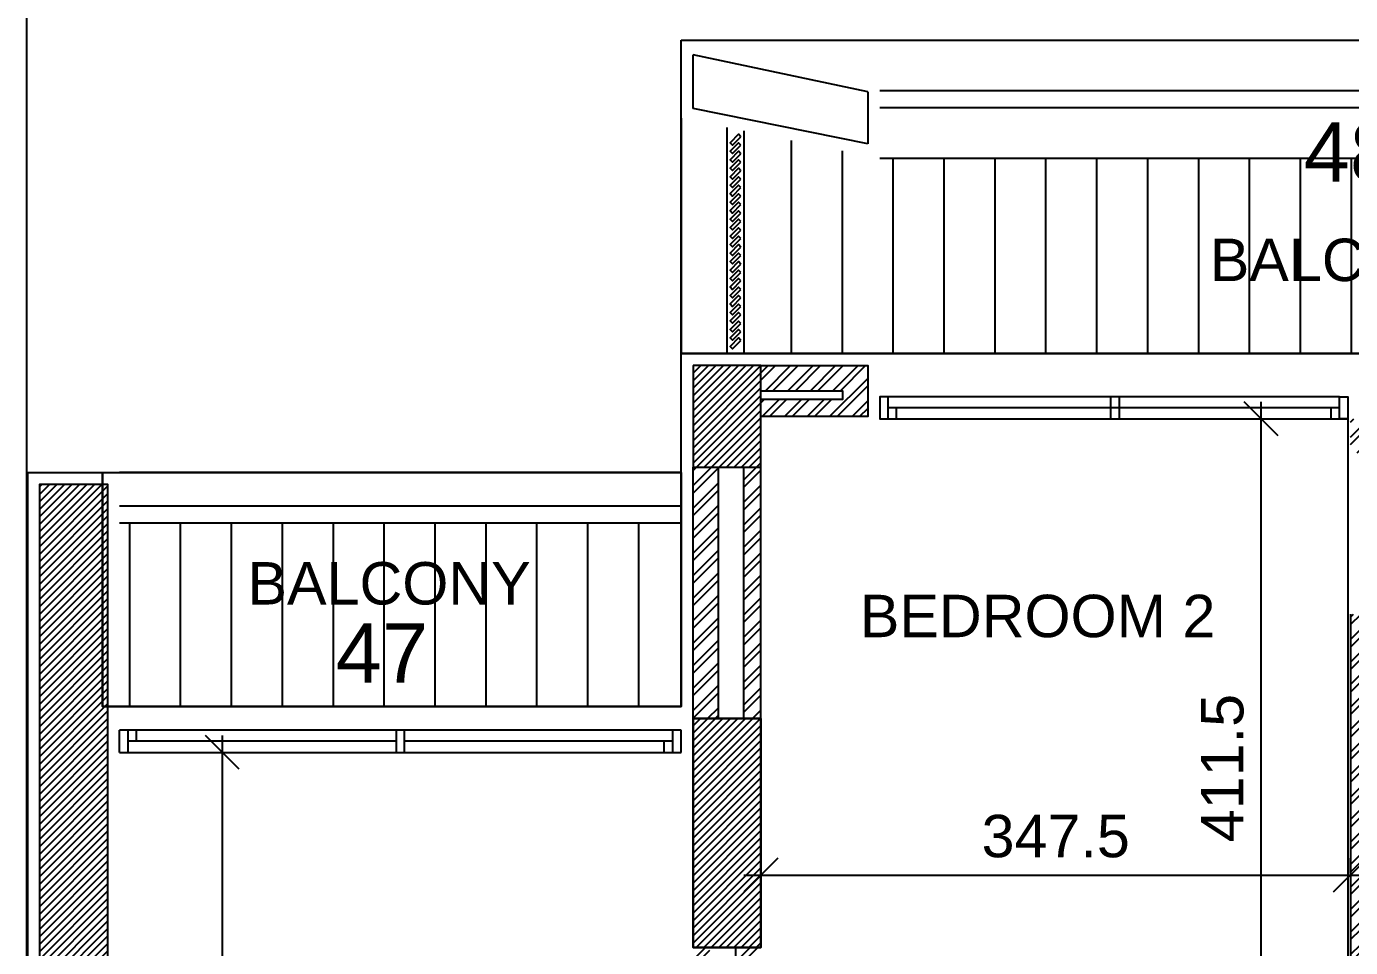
# Model space of a CAD drawing. Extents: x -0.9 to 45.6, y -8.7 to 61.5.
# Drawn here: x 0 to 7.8, y 17.25 to 22.68 of the extents above; entities that cross this region are included whole.
import ezdxf
from ezdxf.enums import TextEntityAlignment as Align

# ---------------------------------------------------------------- set-up
doc = ezdxf.new("R2010")
doc.units = 0
doc.header["$MEASUREMENT"] = 0
doc.header["$PDMODE"] = 35
doc.header["$PDSIZE"] = 0.3
doc.layers.get('0').update_dxf_attribs({"linetype": 'CONTINUOUS'})
doc.layers.get('DEFPOINTS').update_dxf_attribs({"linetype": 'CONTINUOUS'})
for name, color, linetype in [('A-ALU', 9, 'CONTINUOUS'), ('A-AREAS', 6, 'CONTINUOUS'), ('A-AREAS-TXT', 6, 'CONTINUOUS'), ('A-BALUST', 1, 'CONTINUOUS'), ('A-claustra', 9, 'CONTINUOUS'), ('a-dim', 3, 'CONTINUOUS'), ('A-HATCH-CONC', 8, 'CONTINUOUS'), ('A-HATCH-WALL', 8, 'CONTINUOUS'), ('A-NOMENCLATURE', 3, 'CONTINUOUS'), ('A-PLASTER', 8, 'CONTINUOUS'), ('A-PROJECTION', 9, 'CONTINUOUS'), ('a-stru-fac', 200, 'CONTINUOUS'), ('A-TILES', 137, 'CONTINUOUS'), ('A-WALL', 4, 'CONTINUOUS'), ('Parcelle$0$N-PLOT', 5, 'CONTINUOUS'), ('S-2ND-3RD-4-5-6TH$0$A-STR 2-3-4-5-6', 2, 'CONTINUOUS'), ('S-2ND-3RD-4-5-6TH$0$N-PLOT', 5, 'CONTINUOUS')]:
    doc.layers.add(name, color=color, linetype=linetype)
doc.styles.add('A100-STEXT', font='arial.ttf', dxfattribs={"height": 0.25})
doc.dimstyles.new('A100-DIM', dxfattribs={"dimtxt": 0.25, "dimasz": 0.2, "dimexe": 0.1, "dimexo": 0.3, "dimgap": 0.1, "dimtad": 1, "dimlfac": 100, "dimrnd": 0.5, "dimdsep": 46, "dimtxsty": 'A100-STEXT', "dimblk1": 'OBLIQUE', "dimblk2": 'OBLIQUE', "dimsah": 1, "dimcen": -0.05, "dimdle": 0.1, "dimclrd": 15, "dimclre": 15, "dimclrt": 256, "dimadec": 0, "dimazin": 0, "dimtfac": 0.28, "dimtix": 1, "dimtmove": 2, "dimatfit": 3, "dimldrblk": 'OBLIQUE', "dimfxl": 1, "dimtolj": 1, "dimarcsym": 0})
doc.dimstyles.new('dim-law', dxfattribs={"dimtxt": 0.25, "dimasz": 0.2, "dimexe": 0.1, "dimexo": 0.3, "dimgap": 0.1, "dimtad": 1, "dimlfac": 100, "dimdsep": 46, "dimtxsty": 'A100-STEXT', "dimblk1": 'OBLIQUE', "dimblk2": 'OBLIQUE', "dimsah": 1, "dimcen": -0.05, "dimdle": 0.1, "dimclrd": 15, "dimclre": 15, "dimclrt": 256, "dimadec": 0, "dimazin": 0, "dimtfac": 0.28, "dimtix": 1, "dimtmove": 2, "dimatfit": 3, "dimldrblk": 'OBLIQUE', "dimfxl": 0.1, "dimtolj": 1, "dimarcsym": 0})
pattern_1 = [(90, (30.60837, 8.1), (-0.3, 2e-17), [])]
pattern_2 = [(45, (-4e-09, 0.000785), (-0.06629126, 0.06629126), []), (45, (0.04419, 0.000785), (-0.06629126, 0.06629126), [])]

# ---------------------------------------------------------------- blocks, each defined once
blk = doc.blocks.new('_OBLIQUE')
at = {"color": 0, "linetype": 'ByBlock'}
blk.add_line((-0.5, -0.5), (0.5, 0.5), dxfattribs=at)
blk = doc.blocks.new('*D86')
at = {"layer": 'a-dim', "color": 15, "lineweight": -2}
for p, q in [((1.1543, 14.2), (1.1543, 18.5)), ((0.8484, 18.4), (1.2543, 18.4)), ((0.7784, 14.3), (1.2543, 14.3))]:
    blk.add_line(p, q, dxfattribs=at)
at = {"layer": 'DEFPOINTS', "color": 0}
for p in [(0.5484, 18.4), (1.1543, 18.4), (0.4784, 14.3)]:
    blk.add_point(p, dxfattribs=at)
at = {"layer": 'a-dim', "color": 15, "lineweight": -2, "xscale": 0.2, "yscale": 0.2, "zscale": 0.2}
for p, rotation in [((1.1543, 18.4), 90), ((1.1543, 14.3), 270)]:
    blk.add_blockref('_OBLIQUE', p, dxfattribs=dict(at, rotation=rotation))
at = {"layer": 'a-dim', "insert": (0.9266, 16.35), "char_height": 0.25, "attachment_point": 5, "rotation": 90, "style": 'A100-STEXT'}
blk.add_mtext('\\A1;410', dxfattribs=at)
blk = doc.blocks.new('*D93')
at = {"layer": 'a-dim', "color": 15, "lineweight": -2}
for p, q in [((4.3284, 17.6859), (4.3284, 17.7773)), ((7.8034, 17.6859), (7.8034, 17.7773)), ((4.2284, 17.6773), (7.9034, 17.6773))]:
    blk.add_line(p, q, dxfattribs=at)
at = {"layer": 'DEFPOINTS', "color": 0}
for p in [(7.8034, 17.6773), (4.3284, 17.3859), (7.8034, 17.3859)]:
    blk.add_point(p, dxfattribs=at)
at = {"layer": 'a-dim', "color": 15, "lineweight": -2, "xscale": 0.2, "yscale": 0.2, "zscale": 0.2, "rotation": 180}
blk.add_blockref('_OBLIQUE', (4.3284, 17.6773), dxfattribs=at)
at = {"layer": 'a-dim', "color": 15, "lineweight": -2, "xscale": 0.2, "yscale": 0.2, "zscale": 0.2}
blk.add_blockref('_OBLIQUE', (7.8034, 17.6773), dxfattribs=at)
at = {"layer": 'a-dim', "insert": (6.0659, 17.9051), "char_height": 0.25, "attachment_point": 5, "style": 'A100-STEXT'}
blk.add_mtext('\\A1;347.5', dxfattribs=at)
blk = doc.blocks.new('A$C79112220')
at = {"layer": 'A-ALU'}
for p, q in [((5.0284, 20.75), (7.7884, 20.75)), ((7.7384, 20.495), (5.0784, 20.495)), ((6.3909, 20.365), (6.3909, 20.495)), ((6.4409, 20.365), (6.4409, 20.495)), ((7.7384, 20.43), (5.0784, 20.43)), ((5.1284, 20.365), (5.1284, 20.43)), ((7.6884, 20.365), (7.6884, 20.43)), ((5.0284, 20.365), (7.7884, 20.365)), ((0.5484, 18.67), (3.8584, 18.67)), ((3.8584, 18.53), (0.5484, 18.53)), ((0.5484, 18.4), (0.5484, 18.53)), ((0.5984, 18.4), (0.5984, 18.53)), ((0.6484, 18.465), (0.6484, 18.53)), ((3.8084, 18.4), (3.8084, 18.53)), ((3.8584, 18.4), (3.8584, 18.53)), ((2.1784, 18.465), (0.5984, 18.465)), ((3.8084, 18.465), (2.2284, 18.465)), ((3.7584, 18.4), (3.7584, 18.465)), ((0.5484, 18.4), (3.8584, 18.4))]:
    blk.add_line(p, q, dxfattribs=at)
for points in [[(5.0784, 20.495), (5.0284, 20.495), (5.0284, 20.365), (5.0784, 20.365)], [(7.7384, 20.495), (7.7884, 20.495), (7.7884, 20.365), (7.7384, 20.365)], [(2.2284, 18.53), (2.1784, 18.53), (2.1784, 18.4), (2.2284, 18.4)]]:
    blk.add_lwpolyline(points, close=True, dxfattribs=at)
blk = doc.blocks.new('*D248')
at = {"layer": 'a-dim', "color": 15, "lineweight": -2}
for p, q in [((7.2765, 16.15), (7.2765, 20.465)), ((6.3784, 20.365), (7.3765, 20.365)), ((6.3784, 16.25), (7.3765, 16.25))]:
    blk.add_line(p, q, dxfattribs=at)
at = {"layer": 'DEFPOINTS', "color": 0}
for p in [(6.0784, 20.365), (7.2765, 20.365), (6.0784, 16.25)]:
    blk.add_point(p, dxfattribs=at)
at = {"layer": 'a-dim', "color": 15, "lineweight": -2, "xscale": 0.2, "yscale": 0.2, "zscale": 0.2}
for p, rotation in [((7.2765, 20.365), 90), ((7.2765, 16.25), 270)]:
    blk.add_blockref('_OBLIQUE', p, dxfattribs=dict(at, rotation=rotation))
at = {"layer": 'a-dim', "insert": (7.0489, 18.3075), "char_height": 0.25, "attachment_point": 5, "rotation": 90, "style": 'A100-STEXT'}
blk.add_mtext('\\A1;411.5', dxfattribs=at)

msp = doc.modelspace()

# ---------------------------------------------------------------- hatches: boundary and pattern name
at = {"layer": 'A-HATCH-CONC'}
h = msp.add_hatch(dxfattribs=at)
h.set_pattern_fill('ANSI31', color=256, scale=0.25, style=0)
h.paths.add_polyline_path([(4.32837, 20.68), (3.92837, 20.68), (3.92837, 20.08), (4.32837, 20.08)])
h = msp.add_hatch(dxfattribs=at)
h.set_pattern_fill('ANSI31', color=256, scale=0.25, style=0)
h.paths.add_polyline_path([(4.22837, 3.87), (4.22837, 5.8), (3.92837, 5.8), (3.92837, 4.13187), (2.00801, 3.87), (0.47837, 3.87), (0.47837, 19.98), (0.07837, 19.98), (0.07837, 3.57), (2.02837, 3.57)])
h = msp.add_hatch(dxfattribs=at)
h.set_pattern_fill('ANSI31', color=256, scale=0.25, style=0)
h.paths.add_polyline_path([(4.32837, 18.6), (3.92837, 18.6), (3.92837, 17.25), (4.32837, 17.25)])
at = {"layer": 'A-HATCH-WALL'}
h = msp.add_hatch(dxfattribs=at)
h.set_pattern_fill('ANSI32', color=256, scale=0.25, style=0)
h.set_pattern_definition(pattern_2)
h.paths.add_polyline_path([(4.95837, 20.68078), (4.32837, 20.68078), (4.32837, 20.53078), (4.80837, 20.53078), (4.80837, 20.48078), (4.32837, 20.48078), (4.32837, 20.38078), (4.95837, 20.38078)])
h = msp.add_hatch(dxfattribs=at)
h.set_pattern_fill('ANSI32', color=256, scale=0.25, style=0)
h.set_pattern_definition([(45, (4.241215, 11.12708), (-0.06629126, 0.06629126), []), (45, (4.28541, 11.12708), (-0.06629126, 0.06629126), [])])
h.paths.add_polyline_path([(5.01837, 11.25), (4.32837, 11.25), (4.32837, 11.35), (4.17837, 11.35), (4.17837, 11.25), (2.82837, 11.25), (2.82837, 12.425), (2.67837, 12.425), (2.67837, 11.3), (1.65337, 11.3), (1.65337, 11.19), (2.00837, 11.19), (2.00837, 11.05), (6.42337, 11.05), (6.42337, 11.19), (7.85337, 11.19), (7.85337, 11.05), (8.00337, 11.05), (8.00337, 11.25), (8.00337, 11.35), (7.85337, 11.35), (7.85337, 11.25), (5.88837, 11.25), (5.88837, 11.11), (5.01837, 11.11)])
h.paths.add_polyline_path([(2.82837, 13.775), (2.67837, 13.775), (2.67837, 13.225), (2.82837, 13.225)], flags=17)
h.paths.add_polyline_path([(2.82837, 14.3), (2.82837, 14.9), (2.67837, 14.9), (2.67837, 14.3), (0.47837, 14.3), (0.47837, 12.5), (0.77837, 12.5), (0.77837, 11.8), (0.47837, 11.8), (0.47837, 11.05), (0.57837, 11.05), (0.57837, 11.19), (1.65337, 11.19), (1.65337, 11.3), (0.82837, 11.3), (0.82837, 12.6), (0.52837, 12.6), (0.52837, 14.15), (2.67837, 14.15), (2.67837, 13.775), (2.82837, 13.775)])
h.paths.add_polyline_path([(0.71757, 11.6892), (0.71757, 11.3008), (0.58917, 11.3008), (0.58917, 11.6892)], flags=16)
h.paths.add_polyline_path([(8.00337, 20.365), (7.80337, 20.365), (7.80337, 20.165), (7.94304, 20.165), (7.94337, 19.215), (7.80337, 19.215), (7.80337, 16.25), (7.72837, 16.25), (7.72837, 16.1), (7.85337, 16.1), (7.85337, 15.45), (8.00337, 15.45), (8.00337, 16.2), (7.86337, 16.2), (7.86337, 17.39), (8.00337, 17.39)])
h.paths.add_polyline_path([(10.32837, 14.45), (10.17837, 14.45), (10.17837, 13.85), (8.00337, 13.85), (8.00337, 14.4), (8.00337, 14.55), (7.85337, 14.55), (7.85337, 13.85), (7.74087, 13.85), (7.74087, 13.7), (7.85337, 13.7), (7.85337, 12.25), (8.00337, 12.25), (8.00337, 12.35), (8.69087, 12.35), (8.69087, 12.5), (8.00337, 12.5), (8.00337, 13.7), (10.17837, 13.7), (10.17837, 13.28282), (10.17848, 13.28282), (10.17848, 13.10282), (10.32837, 13.10282)])
h.paths.add_polyline_path([(11.57837, 12.95), (10.32837, 12.95), (10.32837, 13.10282), (10.17848, 13.10282), (10.17848, 12.92282), (10.17837, 12.5), (9.49087, 12.5), (9.49087, 12.35), (10.17837, 12.35), (10.17837, 11.6), (10.42837, 11.6), (10.42837, 11.275), (10.57837, 11.275), (10.57837, 11.8), (10.32837, 11.8), (10.32837, 12.8), (10.92837, 12.8), (10.92837, 11.8), (10.92837, 11.7), (11.07837, 11.7), (11.07837, 12.8), (11.57837, 12.8)])
h.paths.add_polyline_path([(6.82837, 16.25), (6.57837, 16.25), (6.47837, 16.25), (6.47837, 16.1), (6.57837, 16.1), (6.57837, 15.275), (6.57837, 14.3282), (6.72837, 14.3282), (6.72837, 15.275), (6.72837, 16.1), (6.82837, 16.1)])
h.paths.add_polyline_path([(6.72837, 14.3282), (6.57837, 14.3282), (6.57837, 13.15), (4.67837, 13.15), (4.67837, 13.85), (4.32837, 13.85), (4.32837, 13.7), (4.52837, 13.7), (4.52837, 13.1), (4.32837, 13.1), (4.32837, 12.95), (6.57837, 12.95), (6.57837, 12.35), (6.72837, 12.35), (6.72837, 13.7), (6.84087, 13.7), (6.84087, 13.85), (6.72837, 13.85)])
h.paths.add_polyline_path([(4.32837, 12.85), (4.17837, 12.85), (4.17837, 12.25), (4.32837, 12.25)])
h.paths.add_polyline_path([(4.32837, 17.25), (4.17837, 17.25), (4.17837, 15.1), (4.17837, 14.05), (4.32837, 14.05), (4.32837, 16.1), (5.67837, 16.1), (5.67837, 16.25), (5.57837, 16.25), (5.57837, 16.85), (5.42837, 16.85), (5.42837, 16.25), (4.32837, 16.25)])
h.paths.add_polyline_path([(4.16837, 15.1), (4.02837, 15.1), (4.02837, 15), (4.06837, 15), (4.06837, 14.05), (4.16837, 14.05)])
h.paths.add_polyline_path([(3.92837, 15), (4.02837, 15), (4.02837, 17.25078), (3.92837, 17.25078)])
h.paths.add_polyline_path([(10.76263, 12.06448), (11.48519, 12.06448), (11.48519, 12.60058), (10.76263, 12.60058)], flags=25)
h.paths.add_polyline_path([(0.37266, 11.9809), (0.88613, 11.9809), (0.88613, 12.49608), (0.37266, 12.49608)], flags=9)
h = msp.add_hatch(dxfattribs=at)
h.set_pattern_fill('ANSI32', color=256, scale=0.25, style=0)
h.set_pattern_definition(pattern_2)
h.paths.add_polyline_path([(4.07837, 20.08078), (3.92837, 20.08078), (3.92837, 18.60078), (4.07837, 18.60078)])
h = msp.add_hatch(dxfattribs=at)
h.set_pattern_fill('ANSI32', color=256, scale=0.25, style=0)
h.set_pattern_definition(pattern_2)
h.paths.add_polyline_path([(4.32837, 20.08078), (4.22837, 20.08078), (4.22837, 18.60078), (4.32837, 18.60078)])
at = {"layer": 'A-TILES'}
h = msp.add_hatch(dxfattribs=at)
h.set_pattern_fill('_USER', color=256, scale=0.3, angle=90, style=0, pattern_type=0)
h.set_pattern_definition(pattern_1)
h.paths.add_polyline_path([(5.02837, 21.9), (5.02837, 21.9), (4.22837, 22.06182), (4.22837, 20.75), (5.02837, 20.75), (7.80337, 20.75), (8.00337, 20.75), (10.77837, 20.75), (11.50837, 20.75), (11.50837, 21.9)])
h = msp.add_hatch(dxfattribs=at)
h.set_pattern_fill('_USER', color=256, scale=0.3, angle=90, style=0, pattern_type=0)
h.set_pattern_definition(pattern_1)
h.paths.add_polyline_path([(0.54837, 19.75), (0.54837, 18.67), (3.85837, 18.67), (3.85837, 19.75)])

# ---------------------------------------------------------------- linework, layer by layer
at = {"layer": 'A-ALU'}
for p, q in [((5.02837, 20.75), (7.78837, 20.75)), ((0.54837, 18.67), (3.85837, 18.67))]:
    msp.add_line(p, q, dxfattribs=at)
at = {"layer": 'A-AREAS'}
msp.add_lwpolyline([(0.00837, 3.5), (0.00837, 20.05), (0.44837, 20.05), (0.44837, 18.67), (3.85837, 18.67), (3.85837, 20.75), (11.50837, 20.75), (11.50837, 22.5962), (13.67837, 22.5962), (13.67837, 18.325), (11.65337, 18.325), (11.65337, 17.1), (11.72837, 17.1), (11.72837, 11.725), (10.50337, 11.725), (10.50337, 9.825)], dxfattribs=at)
for points in [[(3.85837, 22.5962), (11.50837, 22.5962), (11.50837, 20.75), (3.85837, 20.75)], [(0.44837, 20.05), (3.85837, 20.05), (3.85837, 18.67), (0.44837, 18.67)]]:
    msp.add_lwpolyline(points, close=True, dxfattribs=at)
at = {"layer": 'A-BALUST'}
for p, q in [((5.02837, 22.3), (11.50837, 22.3)), ((5.02837, 22.2), (11.50837, 22.2)), ((4.12837, 22.08205), (4.12837, 20.75)), ((4.22837, 22.06182), (4.22837, 20.75)), ((3.85837, 19.85), (0.54837, 19.85)), ((3.85837, 19.75), (0.54837, 19.75))]:
    msp.add_line(p, q, dxfattribs=at)
at = {"layer": 'A-claustra'}
for points in [[(4.21019, 22.02768), (4.19605, 22.04182), (4.14655, 21.99232), (4.16069, 21.97818)], [(4.21019, 21.97768), (4.19605, 21.99182), (4.14655, 21.94232), (4.16069, 21.92818)], [(4.21019, 21.92768), (4.19605, 21.94182), (4.14655, 21.89232), (4.16069, 21.87818)], [(4.21019, 21.87768), (4.19605, 21.89182), (4.14655, 21.84232), (4.16069, 21.82818)], [(4.21019, 21.82768), (4.19605, 21.84182), (4.14655, 21.79232), (4.16069, 21.77818)], [(4.21019, 21.77768), (4.19605, 21.79182), (4.14655, 21.74232), (4.16069, 21.72818)], [(4.21019, 21.72768), (4.19605, 21.74182), (4.14655, 21.69232), (4.16069, 21.67818)], [(4.21019, 21.67768), (4.19605, 21.69182), (4.14655, 21.64232), (4.16069, 21.62818)], [(4.21019, 21.62768), (4.19605, 21.64182), (4.14655, 21.59232), (4.16069, 21.57818)], [(4.21019, 21.57768), (4.19605, 21.59182), (4.14655, 21.54232), (4.16069, 21.52818)], [(4.21019, 21.52768), (4.19605, 21.54182), (4.14655, 21.49232), (4.16069, 21.47818)], [(4.21019, 21.47768), (4.19605, 21.49182), (4.14655, 21.44232), (4.16069, 21.42818)], [(4.21019, 21.42768), (4.19605, 21.44182), (4.14655, 21.39232), (4.16069, 21.37818)], [(4.21019, 21.37768), (4.19605, 21.39182), (4.14655, 21.34232), (4.16069, 21.32818)], [(4.21019, 21.32768), (4.19605, 21.34182), (4.14655, 21.29232), (4.16069, 21.27818)], [(4.21019, 21.27768), (4.19605, 21.29182), (4.14655, 21.24232), (4.16069, 21.22818)], [(4.21019, 21.22768), (4.19605, 21.24182), (4.14655, 21.19232), (4.16069, 21.17818)], [(4.21019, 21.17768), (4.19605, 21.19182), (4.14655, 21.14232), (4.16069, 21.12818)], [(4.21019, 21.12768), (4.19605, 21.14182), (4.14655, 21.09232), (4.16069, 21.07818)], [(4.21019, 21.07768), (4.19605, 21.09182), (4.14655, 21.04232), (4.16069, 21.02818)], [(4.21019, 21.02768), (4.19605, 21.04182), (4.14655, 20.99232), (4.16069, 20.97818)], [(4.21019, 20.97768), (4.19605, 20.99182), (4.14655, 20.94232), (4.16069, 20.92818)], [(4.21019, 20.92768), (4.19605, 20.94182), (4.14655, 20.89232), (4.16069, 20.87818)], [(4.21019, 20.87768), (4.19605, 20.89182), (4.14655, 20.84232), (4.16069, 20.82818)], [(4.21019, 20.82768), (4.19605, 20.84182), (4.14655, 20.79232), (4.16069, 20.77818)]]:
    msp.add_lwpolyline(points, close=True, dxfattribs=at)
at = {"layer": 'A-PLASTER'}
msp.add_lwpolyline([(7.78837, 20.365), (7.78837, 16.265), (7.72837, 16.265)], dxfattribs=at)
at = {"layer": 'A-PROJECTION'}
for p, q in [((3.85837, 22.5962), (11.50837, 22.5962)), ((3.85837, 22.13667), (3.85837, 20.75)), ((11.50837, 21.9), (5.02837, 21.9)), ((3.85837, 20.05), (0.54837, 20.05))]:
    msp.add_line(p, q, dxfattribs=at)
at = {"layer": 'a-stru-fac'}
for p, q in [((3.92837, 22.19392), (3.92837, 22.50991)), ((4.95837, 22.29287), (3.92837, 22.50991)), ((4.95837, 22.29287), (4.95837, 21.98558)), ((4.95837, 21.98558), (3.92837, 22.19392))]:
    msp.add_line(p, q, dxfattribs=at)
at = {"layer": 'A-WALL'}
for p, q in [((3.92837, 18.6), (3.92837, 20.08)), ((4.07837, 18.6), (4.07837, 20.08)), ((4.22837, 18.6), (4.22837, 20.08)), ((4.32837, 18.6), (4.32837, 20.08)), ((7.80337, 19.215), (7.80337, 16.25)), ((4.17837, 17.25), (4.17837, 14.05))]:
    msp.add_line(p, q, dxfattribs=at)
for points in [[(4.32837, 20.68), (4.95837, 20.68), (4.95837, 20.38), (4.32837, 20.38)], [(4.32837, 20.53), (4.80837, 20.53), (4.80837, 20.48), (4.32837, 20.48)]]:
    msp.add_lwpolyline(points, dxfattribs=at)
at = {"layer": 'Parcelle$0$N-PLOT'}
msp.add_lwpolyline([(0, 0), (38.90837, 0, 0.4142136), (41.90837, 3), (41.90837, 55.45463, 0.4229554), (38.81912, 58.4533), (0, 57.29794)], format="xyb", close=True, dxfattribs=at)
at = {"layer": 'S-2ND-3RD-4-5-6TH$0$A-STR 2-3-4-5-6'}
for points in [[(3.92837, 20.68), (3.92837, 20.08), (4.32837, 20.08), (4.32837, 20.68)], [(0.07837, 3.57), (0.07837, 19.98), (0.47837, 19.98), (0.47837, 3.87), (2.00801, 3.87), (3.92837, 4.13187), (3.92837, 5.8), (4.22837, 5.8), (4.22837, 3.87), (2.02837, 3.57)], [(4.32837, 17.25), (3.92837, 17.25), (3.92837, 18.6), (4.32837, 18.6)], [(3.92837, 18.6), (3.92837, 17.25), (4.32837, 17.25), (4.32837, 18.6)]]:
    msp.add_lwpolyline(points, close=True, dxfattribs=at)
at = {"layer": 'S-2ND-3RD-4-5-6TH$0$N-PLOT'}
msp.add_lwpolyline([(0, 0), (38.90837, 0, 0.4142136), (41.90837, 3), (41.90837, 55.45463, 0.4229554), (38.81912, 58.4533), (0, 57.29794)], format="xyb", close=True, dxfattribs=at)

# ---------------------------------------------------------------- block references
at = {"layer": 'A-ALU'}
msp.add_blockref('A$C79112220', (0, 0), dxfattribs=at)

# ---------------------------------------------------------------- texts
at = {"layer": 'A-AREAS-TXT', "style": 'A100-STEXT'}
for s, p in [('48', (7.79966, 21.7629)), ('47', (2.09487, 18.81081))]:
    msp.add_text(s, height=0.35, dxfattribs=at).set_placement(p, align=Align.CENTER)
at = {"layer": 'A-NOMENCLATURE', "style": 'A100-STEXT'}
for s, p in [('BALCONY', (6.97426, 21.17703)), ('BALCONY', (1.30269, 19.27119)), ('BEDROOM 2', (4.91161, 19.07861))]:
    msp.add_text(s, height=0.25, dxfattribs=at).set_placement(p)

# ---------------------------------------------------------------- dimensions: what is measured, and where the dimension line sits
at = {"layer": 'a-dim'}
dim = msp.add_aligned_dim(p1=(6.07837, 16.25), p2=(6.07837, 20.365), distance=-1.19818, dimstyle='dim-law', dxfattribs=at)
dim.commit()
dim.dimension.update_dxf_attribs({"geometry": '*D248', "text_midpoint": (7.04891, 18.3075)})
dim = msp.add_linear_dim(base=(1.15429, 18.4), p1=(0.47837, 14.3), p2=(0.54837, 18.4), angle=90, dimstyle='A100-DIM', dxfattribs=at)
dim.commit()
dim.dimension.update_dxf_attribs({"geometry": '*D86', "text_midpoint": (0.92664, 16.35)})
dim = msp.add_linear_dim(base=(7.80337, 17.67733), p1=(4.32837, 17.38592), p2=(7.80337, 17.38592), dimstyle='A100-DIM', dxfattribs=at)
dim.commit()
dim.dimension.update_dxf_attribs({"geometry": '*D93', "text_midpoint": (6.06587, 17.90506)})

doc.saveas('drawing.dxf')
